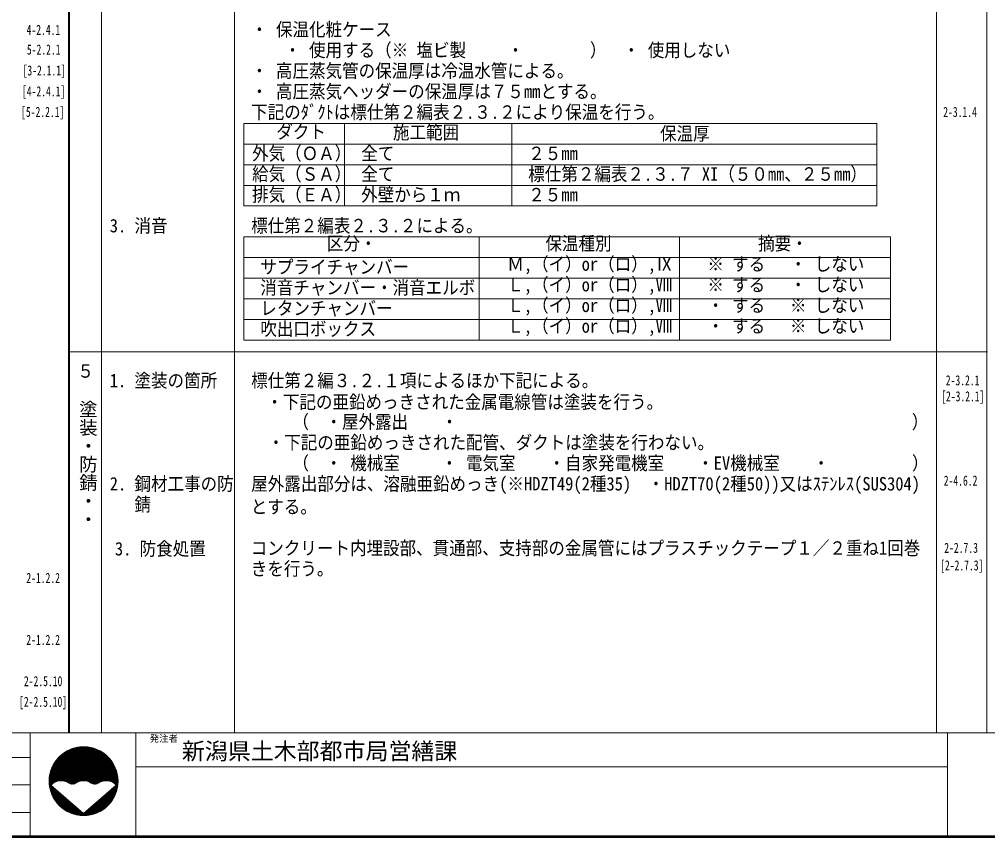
# Model space of a CAD drawing. Units: millimetres on the paper. Extents: x -399 to 402, y -466 to 280.
# Drawn here: x -208.8 to 2, y -274.4 to -96.1 of the extents above; entities that cross this region are included whole.
import ezdxf
from ezdxf.enums import TextEntityAlignment as Align

# ---------------------------------------------------------------- set-up
doc = ezdxf.new("R2010")
doc.units = ezdxf.units.MM
for name, color, linetype, lineweight in [('0-0', 7, 'Continuous', 9), ('0-F', 7, 'Continuous', 9), ('F-0_枠', 2, 'Continuous', 9)]:
    doc.layers.add(name, color=color, linetype=linetype, lineweight=lineweight)
doc.styles.add('@ＭＳ ゴシック', font='')
doc.styles.add('ＭＳ ゴシック', font='')
doc.styles.get('@ＭＳ ゴシック').set_extended_font_data('@MS Gothic')
doc.styles.get('ＭＳ ゴシック').set_extended_font_data('MS Gothic')

msp = doc.modelspace()

# ---------------------------------------------------------------- linework, layer by layer
at = {"layer": '0-0', "color": 2}
for p, q in [((-159.957, -118.791), (-159.957, -136.791)), ((-137.995, -118.791), (-137.995, -136.791)), ((-101.606, -118.791), (-101.606, -136.791)), ((-159.957, -123.291), (-22.113, -123.291)), ((-159.957, -127.791), (-22.113, -127.791)), ((-22.113, -132.291), (-159.957, -132.291)), ((-159.957, -136.791), (-22.113, -136.791)), ((-159.957, -143.541), (-159.957, -166.041)), ((-159.957, -143.541), (-19.113, -143.541)), ((-108.675, -143.541), (-108.675, -166.041)), ((-65.046, -143.541), (-65.046, -166.041)), ((-19.113, -143.541), (-19.113, -166.041)), ((-159.957, -148.041), (-19.113, -148.041)), ((-159.957, -152.541), (-19.113, -152.541)), ((-159.957, -157.041), (-19.113, -157.041)), ((-19.113, -161.541), (-159.957, -161.541)), ((-159.957, -166.041), (-19.113, -166.041)), ((-197.85, -168.557), (2, -168.557))]:
    msp.add_line(p, q, dxfattribs=at)
msp.add_lwpolyline([(-159.957, -118.791), (-22.113, -118.791), (-22.113, -136.791)], dxfattribs=at)
at = {"layer": '0-F', "color": 2}
for p, q in [((-198.157, -250.047), (-198.157, -251.631)), ((-197.957, -250.047), (-197.957, -251.631)), ((-190.957, -250.047), (-190.957, -251.631)), ((-161.957, -250.047), (-161.957, -251.631)), ((-9.107, -250.047), (-9.107, -251.631)), ((1.893, -250.047), (1.893, -251.631)), ((-398.207, -251.631), (195.677, -251.631)), ((-206.457, -274.047), (-206.457, -251.631)), ((-183.457, -274.047), (-183.457, -251.631)), ((-6.708, -274.047), (-6.708, -251.631)), ((-183.457, -259.031), (-6.708, -259.031)), ((401.993, -274.047), (-398.207, -274.047))]:
    msp.add_line(p, q, dxfattribs=at)
at = {"layer": '0-F'}
for p, q in [((-202.357, -262.14), (-194.849, -254.631)), ((-202.356, -261.997), (-194.991, -254.632)), ((-202.356, -262.28), (-194.709, -254.633)), ((-202.352, -261.852), (-195.137, -254.636)), ((-202.352, -262.417), (-194.571, -254.637)), ((-202.346, -262.552), (-194.436, -254.643)), ((-202.345, -261.703), (-195.285, -254.643)), ((-202.337, -262.685), (-194.304, -254.652)), ((-202.335, -261.552), (-195.437, -254.654)), ((-202.326, -262.816), (-194.173, -254.662)), ((-202.321, -261.397), (-195.592, -254.667)), ((-202.313, -262.944), (-194.044, -254.675)), ((-202.304, -261.238), (-195.751, -254.684)), ((-202.298, -263.071), (-193.918, -254.69)), ((-202.283, -261.075), (-195.913, -254.706)), ((-202.282, -263.195), (-193.793, -254.707)), ((-202.263, -263.318), (-193.67, -254.726)), ((-202.257, -260.908), (-196.08, -254.731)), ((-202.227, -260.736), (-196.252, -254.762)), ((-202.191, -260.559), (-196.43, -254.798)), ((-202.149, -260.376), (-196.613, -254.839)), ((-202.101, -260.186), (-196.802, -254.888)), ((-202.045, -259.989), (-197, -254.944)), ((-201.98, -259.783), (-197.206, -255.008)), ((-201.905, -259.566), (-197.422, -255.083)), ((-201.818, -259.337), (-197.651, -255.171)), ((-201.256, -262.453), (-193.549, -254.746)), ((-200.958, -262.296), (-193.43, -254.768)), ((-200.721, -262.2), (-193.312, -254.792)), ((-200.515, -262.136), (-193.196, -254.817)), ((-200.33, -262.092), (-193.082, -254.844)), ((-200.159, -262.063), (-192.969, -254.873)), ((-199.999, -262.044), (-192.858, -254.903)), ((-199.849, -262.035), (-192.747, -254.934)), ((-199.706, -262.034), (-192.639, -254.967)), ((-199.57, -262.039), (-192.531, -255.001)), ((-199.439, -262.05), (-192.426, -255.036)), ((-199.314, -262.066), (-192.321, -255.073)), ((-199.193, -262.087), (-192.217, -255.111)), ((-199.077, -262.112), (-192.115, -255.15)), ((-385.807, -256.959), (-206.457, -256.959)), ((-201.714, -259.093), (-197.896, -255.274)), ((-201.591, -258.827), (-198.161, -255.398)), ((-201.438, -258.534), (-198.455, -255.55)), ((-201.242, -258.196), (-198.792, -255.746)), ((-200.963, -257.776), (-199.213, -256.025)), ((-200.306, -256.977), (-200.012, -256.683)), ((-198.964, -262.14), (-192.014, -255.191)), ((-198.855, -262.173), (-191.915, -255.233)), ((-198.75, -262.209), (-191.816, -255.275)), ((-198.648, -262.248), (-191.719, -255.319)), ((-198.548, -262.291), (-191.622, -255.365)), ((-198.452, -262.336), (-191.527, -255.411)), ((-198.359, -262.384), (-191.433, -255.458)), ((-198.269, -262.435), (-191.34, -255.507)), ((-198.181, -262.489), (-191.249, -255.556)), ((-198.095, -262.545), (-191.158, -255.607)), ((-198.009, -262.6), (-191.068, -255.659)), ((-197.917, -262.649), (-190.979, -255.712)), ((-197.819, -262.693), (-190.892, -255.765)), ((-197.714, -262.729), (-190.805, -255.82)), ((-197.602, -262.759), (-190.719, -255.876)), ((-197.482, -262.78), (-190.635, -255.933)), ((-197.351, -262.79), (-190.551, -255.991)), ((-197.207, -262.788), (-190.469, -256.049)), ((-197.045, -262.767), (-190.387, -256.109)), ((-196.854, -262.717), (-190.306, -256.17)), ((-196.594, -262.599), (-190.227, -256.232)), ((-196.228, -262.375), (-190.148, -256.294)), ((-195.963, -262.25), (-190.07, -256.358)), ((-195.741, -262.17), (-189.993, -256.422)), ((-195.545, -262.116), (-189.917, -256.488)), ((-195.366, -262.078), (-189.842, -256.554)), ((-195.2, -262.054), (-189.768, -256.622)), ((-195.045, -262.04), (-189.695, -256.69)), ((-194.898, -262.034), (-189.623, -256.76)), ((-194.758, -262.035), (-189.552, -256.83)), ((-194.624, -262.043), (-189.482, -256.901)), ((-194.496, -262.056), (-189.413, -256.973)), ((-194.372, -262.074), (-189.344, -257.046)), ((-194.253, -262.097), (-189.277, -257.12)), ((-194.139, -262.123), (-189.21, -257.195)), ((-194.028, -262.154), (-189.145, -257.271)), ((-193.92, -262.188), (-189.08, -257.348)), ((-193.816, -262.225), (-189.017, -257.426)), ((-193.715, -262.266), (-188.954, -257.505)), ((-193.617, -262.309), (-188.893, -257.585)), ((-193.523, -262.356), (-188.832, -257.665)), ((-193.43, -262.405), (-188.772, -257.747)), ((-193.341, -262.457), (-188.713, -257.83)), ((-193.254, -262.512), (-188.656, -257.913)), ((-193.17, -262.569), (-188.599, -257.998)), ((-193.081, -262.621), (-188.543, -258.084)), ((-192.986, -262.668), (-188.489, -258.17)), ((-192.886, -262.709), (-188.435, -258.258)), ((-192.778, -262.743), (-188.382, -258.347)), ((-192.662, -262.769), (-188.33, -258.437)), ((-192.538, -262.785), (-188.28, -258.527)), ((-192.402, -262.791), (-188.23, -258.619)), ((-192.251, -262.782), (-188.182, -258.712)), ((-192.079, -262.751), (-188.135, -258.806)), ((-191.868, -262.681), (-188.088, -258.902)), ((-191.533, -262.488), (-188.043, -258.998)), ((-191.219, -262.315), (-187.999, -259.095)), ((-190.975, -262.213), (-187.956, -259.194)), ((-190.766, -262.145), (-187.915, -259.294)), ((-190.578, -262.098), (-187.874, -259.395)), ((-190.405, -262.066), (-187.835, -259.497)), ((-190.243, -262.047), (-187.797, -259.6)), ((-190.092, -262.036), (-187.761, -259.705)), ((-189.948, -262.034), (-187.725, -259.811)), ((-189.81, -262.038), (-187.691, -259.919)), ((-189.679, -262.048), (-187.659, -260.027)), ((-189.553, -262.063), (-187.627, -260.138)), ((-189.431, -262.083), (-187.597, -260.249)), ((-189.314, -262.107), (-187.569, -260.362)), ((-189.201, -262.136), (-187.542, -260.477)), ((-189.092, -262.168), (-187.517, -260.593)), ((-188.986, -262.203), (-187.493, -260.711)), ((-188.883, -262.242), (-187.471, -260.83)), ((-188.784, -262.284), (-187.451, -260.951)), ((-188.687, -262.329), (-187.432, -261.074)), ((-188.593, -262.376), (-187.416, -261.199)), ((-188.502, -262.427), (-187.401, -261.325)), ((-188.414, -262.48), (-187.388, -261.454)), ((-385.807, -262.959), (-206.457, -262.959)), ((-202.243, -263.439), (-201.895, -263.091)), ((-202.22, -263.558), (-201.819, -263.157)), ((-202.197, -263.676), (-201.743, -263.223)), ((-202.171, -263.792), (-201.668, -263.289)), ((-202.144, -263.907), (-201.592, -263.354)), ((-202.116, -264.02), (-201.516, -263.42)), ((-202.086, -264.131), (-201.441, -263.486)), ((-202.055, -264.241), (-201.365, -263.552)), ((-194.421, -269.618), (-188.386, -263.583)), ((-194.269, -269.608), (-187.381, -262.719)), ((-194.114, -269.594), (-187.394, -262.875)), ((-193.955, -269.577), (-187.412, -263.034)), ((-193.792, -269.555), (-187.433, -263.197)), ((-193.625, -269.529), (-187.459, -263.364)), ((-193.452, -269.498), (-187.49, -263.536)), ((-188.329, -262.536), (-187.377, -261.585)), ((-188.245, -262.594), (-187.369, -261.718)), ((-188.165, -262.655), (-187.363, -261.853)), ((-188.087, -262.718), (-187.359, -261.99)), ((-188.011, -262.784), (-187.357, -262.131)), ((-187.938, -262.852), (-187.359, -262.273)), ((-187.867, -262.923), (-187.363, -262.419)), ((-187.799, -262.996), (-187.37, -262.567)), ((-202.022, -264.35), (-201.29, -263.618)), ((-201.988, -264.457), (-201.214, -263.683)), ((-201.952, -264.563), (-201.138, -263.749)), ((-201.915, -264.668), (-201.063, -263.815)), ((-201.877, -264.771), (-200.987, -263.881)), ((-201.838, -264.873), (-200.911, -263.946)), ((-201.798, -264.974), (-200.836, -264.012)), ((-201.756, -265.074), (-200.76, -264.078)), ((-201.713, -265.172), (-200.684, -264.144)), ((-201.669, -265.27), (-200.609, -264.21)), ((-201.624, -265.366), (-200.533, -264.275)), ((-201.578, -265.461), (-200.457, -264.341)), ((-201.53, -265.555), (-200.382, -264.407)), ((-201.482, -265.648), (-200.306, -264.473)), ((-201.432, -265.74), (-200.231, -264.538)), ((-201.381, -265.831), (-200.155, -264.604)), ((-201.33, -265.92), (-200.079, -264.67)), ((-201.277, -266.009), (-200.004, -264.736)), ((-201.223, -266.097), (-199.928, -264.802)), ((-201.168, -266.183), (-199.852, -264.867)), ((-201.113, -266.269), (-199.777, -264.933)), ((-201.056, -266.354), (-199.701, -264.999)), ((-200.998, -266.437), (-199.625, -265.065)), ((-200.939, -266.52), (-199.55, -265.13)), ((-200.879, -266.602), (-199.474, -265.196)), ((-200.819, -266.682), (-199.399, -265.262)), ((-200.757, -266.762), (-199.323, -265.328)), ((-200.694, -266.841), (-199.247, -265.394)), ((-200.631, -266.919), (-199.172, -265.459)), ((-200.566, -266.995), (-199.096, -265.525)), ((-200.501, -267.071), (-199.02, -265.591)), ((-200.434, -267.146), (-198.945, -265.657)), ((-194.715, -269.63), (-190.556, -265.47)), ((-194.57, -269.626), (-189.471, -264.527)), ((-193.275, -269.462), (-187.526, -263.714)), ((-193.092, -269.42), (-187.568, -263.897)), ((-192.901, -269.372), (-187.617, -264.087)), ((-192.704, -269.315), (-187.673, -264.285)), ((-192.497, -269.25), (-187.739, -264.492)), ((-192.28, -269.174), (-187.814, -264.709)), ((-192.05, -269.086), (-187.903, -264.938)), ((-191.804, -268.982), (-188.007, -265.184)), ((-191.538, -268.856), (-188.132, -265.451)), ((-200.367, -267.22), (-198.869, -265.723)), ((-200.298, -267.293), (-198.793, -265.788)), ((-200.229, -267.365), (-198.718, -265.854)), ((-200.159, -267.436), (-198.642, -265.92)), ((-200.087, -267.507), (-198.566, -265.986)), ((-200.015, -267.576), (-198.491, -266.051)), ((-199.942, -267.644), (-198.415, -266.117)), ((-199.868, -267.712), (-198.34, -266.183)), ((-199.793, -267.778), (-198.264, -266.249)), ((-199.717, -267.844), (-198.188, -266.315)), ((-199.64, -267.908), (-198.113, -266.38)), ((-199.563, -267.972), (-198.037, -266.446)), ((-199.484, -268.034), (-197.961, -266.512)), ((-199.404, -268.096), (-197.886, -266.578)), ((-199.323, -268.157), (-197.81, -266.643)), ((-199.242, -268.216), (-197.734, -266.709)), ((-199.159, -268.275), (-197.659, -266.775)), ((-199.075, -268.333), (-197.583, -266.841)), ((-198.99, -268.39), (-197.507, -266.907)), ((-198.905, -268.445), (-197.432, -266.972)), ((-198.818, -268.5), (-197.356, -267.038)), ((-198.73, -268.554), (-197.281, -267.104)), ((-198.642, -268.606), (-197.205, -267.17)), ((-198.552, -268.658), (-197.129, -267.235)), ((-198.461, -268.709), (-197.054, -267.301)), ((-198.369, -268.758), (-196.978, -267.367)), ((-198.276, -268.807), (-196.902, -267.433)), ((-198.182, -268.854), (-196.827, -267.499)), ((-198.087, -268.9), (-196.751, -267.564)), ((-197.991, -268.945), (-196.675, -267.63)), ((-197.893, -268.989), (-196.6, -267.696)), ((-197.795, -269.032), (-196.524, -267.762)), ((-197.695, -269.074), (-196.449, -267.827)), ((-194.998, -269.63), (-192.725, -267.357)), ((-194.858, -269.631), (-191.64, -266.413)), ((-191.242, -268.702), (-188.286, -265.746)), ((-190.901, -268.503), (-188.486, -266.087)), ((-190.474, -268.216), (-188.772, -266.515)), ((-385.807, -268.959), (-206.457, -268.959)), ((-197.594, -269.114), (-196.373, -267.893)), ((-197.492, -269.153), (-196.297, -267.959)), ((-197.388, -269.191), (-196.222, -268.025)), ((-197.283, -269.228), (-196.146, -268.091)), ((-197.177, -269.263), (-196.07, -268.156)), ((-197.07, -269.297), (-195.995, -268.222)), ((-196.961, -269.33), (-195.919, -268.288)), ((-196.851, -269.361), (-195.843, -268.354)), ((-196.739, -269.391), (-195.768, -268.419)), ((-196.626, -269.42), (-195.692, -268.485)), ((-196.512, -269.446), (-195.616, -268.551)), ((-196.396, -269.472), (-195.541, -268.617)), ((-196.278, -269.495), (-195.465, -268.683)), ((-196.159, -269.517), (-195.39, -268.748)), ((-196.037, -269.538), (-195.314, -268.814)), ((-195.915, -269.556), (-195.238, -268.88)), ((-195.79, -269.573), (-195.163, -268.946)), ((-195.663, -269.588), (-195.087, -269.011)), ((-195.535, -269.6), (-195.011, -269.077)), ((-195.404, -269.611), (-194.936, -269.143)), ((-195.271, -269.62), (-194.86, -269.209)), ((-195.136, -269.626), (-193.81, -268.3)), ((393.792, -274.047), (-398.207, -274.047))]:
    msp.add_line(p, q, dxfattribs=at)
msp.add_lwpolyline([(-201.955, -263.039), (-194.857, -269.211), (-187.76, -263.039)], dxfattribs=at)
msp.add_circle((-194.857, -262.131), 7.5, dxfattribs=at)
for centre, radius, start, end in [((-199.747, -264.959), 2.925, 54.9904, 138.98872), ((-197.302, -261.389), 1.403, 236.8522, 305.66466), ((-194.857, -264.959), 2.925, 54.9904, 123.80286), ((-192.412, -261.389), 1.403, 236.8522, 305.66466), ((-189.967, -264.959), 2.925, 41.01126, 123.80286)]:
    msp.add_arc(centre, radius, start, end, dxfattribs=at)
at = {"layer": 'F-0_枠'}
for p, q in [((-198.157, 279.153), (-198.157, -250.047)), ((-197.957, 279.153), (-197.957, -250.047)), ((-190.957, 279.153), (-190.957, -250.047)), ((-161.957, 279.153), (-161.957, -250.047)), ((-9.107, 279.153), (-9.107, -250.047)), ((1.893, -250.047), (1.893, 279.153)), ((402.393, -274.447), (-398.607, -274.447)), ((402.193, -274.247), (-398.407, -274.247))]:
    msp.add_line(p, q, dxfattribs=at)

# ---------------------------------------------------------------- texts
at = {"layer": '0-0', "style": 'ＭＳ ゴシック'}
for s, height, width, p in [('\u3000・ 保温化粧ケース', 2.933, 0.9, (-161.957, -100.67)), ('4-2.4.1', 2.199, 0.7, (-207.266, -100.162)), ('\u3000\u3000\u3000・ 使用する（※ 塩ビ製     ・\u3000\u3000\u3000\u3000）\u3000・ 使用しない', 2.933, 0.9, (-161.957, -105.17)), ('5-2.2.1', 2.199, 0.7, (-207.202, -104.457)), ('\u3000・ 高圧蒸気管の保温厚は冷温水管による。', 2.933, 0.9, (-161.957, -109.67)), ('[3-2.1.1]', 2.199, 0.7, (-208.15, -109.004)), ('[4-2.4.1]', 2.199, 0.7, (-208.276, -113.552)), ('\u3000・ 高圧蒸気ヘッダーの保温厚は７５mmとする。', 2.933, 0.9, (-161.957, -114.17)), ('[5-2.2.1]', 2.199, 0.7, (-208.466, -118.036)), ('\u3000下記のﾀﾞｸﾄは標仕第２編表２.３.２により保温を行う。', 2.933, 0.9, (-161.957, -118.67)), ('2-3.1.4', 2.199, 0.7, (-7.625, -118.05)), ('\u3000ダクト', 2.933, 0.9, (-156.478, -122.95)), ('施工範囲', 2.933, 0.9, (-127.466, -123.087)), ('保温厚', 2.933, 0.9, (-69.305, -123.361)), (' 外気（ＯＡ）', 2.933, 0.9, (-159.957, -127.67)), ('\u3000全て', 2.933, 0.9, (-137.995, -127.67)), ('\u3000２５mm', 2.933, 0.9, (-101.606, -127.67)), (' 給気（ＳＡ）', 2.933, 0.9, (-159.957, -132.17)), ('\u3000全て', 2.933, 0.9, (-137.995, -132.17)), ('\u3000標仕第２編表２.３.７ XI（５０㎜、２５mm）', 2.933, 0.9, (-101.606, -132.17)), (' 排気（ＥＡ）', 2.933, 0.9, (-159.957, -136.67)), ('\u3000外壁から１ｍ', 2.933, 0.9, (-137.995, -136.67)), ('\u3000２５mm', 2.933, 0.9, (-101.606, -136.67)), (' 3. 消音', 2.933, 0.9, (-190.957, -143.42)), ('\u3000標仕第２編表２.３.２による。', 2.933, 0.9, (-161.957, -143.42)), ('区分・', 2.933, 0.9, (-141.857, -147.291)), ('保温種別', 2.933, 0.9, (-94.275, -147.291)), ('摘要・', 2.933, 0.9, (-47.946, -147.291)), ('\u3000Ｍ,（イ）or（ロ）,Ⅸ', 2.933, 0.9, (-106.175, -151.791)), ('\u3000サプライチャンバー', 2.933, 0.9, (-159.957, -152.42)), ('※ する   ・ しない', 2.933, 0.9, (-58.996, -151.791)), ('  消音チャンバー・消音エルボ', 2.933, 0.9, (-159.957, -156.92)), ('\u3000Ｌ,（イ）or（ロ）,Ⅷ', 2.933, 0.9, (-106.175, -156.291)), ('※ する   ・ しない', 2.933, 0.9, (-58.996, -156.291)), ('\u3000レタンチャンバー', 2.933, 0.9, (-159.957, -161.42)), ('\u3000Ｌ,（イ）or（ロ）,Ⅷ', 2.933, 0.9, (-106.175, -160.791)), ('・ する   ※ しない', 2.933, 0.9, (-58.996, -160.791)), ('  吹出口ボックス', 2.933, 0.9, (-159.957, -165.92)), ('\u3000Ｌ,（イ）or（ロ）,Ⅷ', 2.933, 0.9, (-106.175, -165.291)), ('・ する   ※ しない', 2.933, 0.9, (-58.996, -165.291)), ('５', 2.933, 0.9, (-196.207, -175.097)), (' 1. 塗装の箇所', 2.933, 0.9, (-190.957, -177.17)), ('\u3000標仕第２編３.２.１項によるほか下記による。', 2.933, 0.9, (-161.957, -177.17)), ('2-3.2.1', 2.199, 0.7, (-7.062, -176.532)), ('[2-3.2.1]', 2.199, 0.7, (-8.076, -180.025)), ('\u3000\u3000・下記の亜鉛めっきされた金属電線管は塗装を行う。', 2.933, 0.9, (-162.255, -181.85)), ('   \u3000\u3000（\u3000・屋外露出\u3000\u3000・               \u3000\u3000\u3000\u3000\u3000\u3000       \u3000\u3000\u3000\u3000\u3000\u3000\u3000\u3000\u3000   ）', 2.933, 0.9, (-161.957, -186.17)), ('\u3000\u3000・下記の亜鉛めっきされた配管、ダクトは塗装を行わない。', 2.933, 0.9, (-161.957, -190.67)), ('\u3000 \u3000\u3000（  ・ 機械室  \u3000 ・ 電気室    ・自家発電機室    ・EV機械室\u3000\u3000・\u3000\u3000\u3000\u3000\u3000）\u3000', 2.933, 0.9, (-161.957, -195.17)), (' 2. 鋼材工事の防', 2.933, 0.9, (-190.957, -199.67)), ('\u3000屋外露出部分は、溶融亜鉛めっき(※HDZT49(2種35)\u3000・HDZT70(2種50))又はｽﾃﾝﾚｽ(SUS304)', 2.933, 0.9, (-161.957, -199.67)), ('2-4.6.2', 2.199, 0.7, (-7.513, -198.392)), ('    錆', 2.933, 0.9, (-190.957, -204.17)), ('\u3000とする。', 2.933, 0.9, (-162.041, -204.681)), (' 3. 防食処置', 2.933, 0.9, (-189.832, -213.83)), ('\u3000コンクリート内埋設部、貫通部、支持部の金属管にはプラスチックテープ１／２重ね1回巻', 2.933, 0.9, (-162.041, -213.681)), ('2-2.7.3', 2.199, 0.7, (-7.4, -213.041)), ('\u3000きを行う。', 2.933, 0.9, (-162.041, -218.181)), ('[2-2.7.3]', 2.199, 0.7, (-8.301, -216.872)), ('2-1.2.2', 2.199, 0.7, (-207.332, -219.597)), ('2-1.2.2', 2.199, 0.7, (-207.332, -233.097)), ('2-2.5.10', 2.199, 0.7, (-207.857, -242.097)), ('[2-2.5.10]', 2.199, 0.7, (-208.907, -246.597))]:
    msp.add_text(s, height=height, dxfattribs=dict(at, width=width)).set_placement(p, align=Align.BOTTOM_LEFT)
at = {"layer": '0-0', "style": '@ＭＳ ゴシック'}
msp.add_text('塗装・防錆・・', height=2.933, rotation=270, dxfattribs=at).set_placement((-196.207, -179.047), align=Align.BOTTOM_LEFT)
at = {"layer": '0-F', "color": 4, "style": 'ＭＳ ゴシック'}
msp.add_text('発注者', height=1.466, dxfattribs=at).set_placement((-180.457, -254.031), align=Align.BOTTOM_LEFT)
at = {"layer": '0-F', "color": 3, "style": 'ＭＳ ゴシック'}
msp.add_text('新潟県土木部都市局営繕課', height=3.666, dxfattribs=at).set_placement((-173.457, -258.531), align=Align.BOTTOM_LEFT)

doc.saveas('drawing.dxf')
